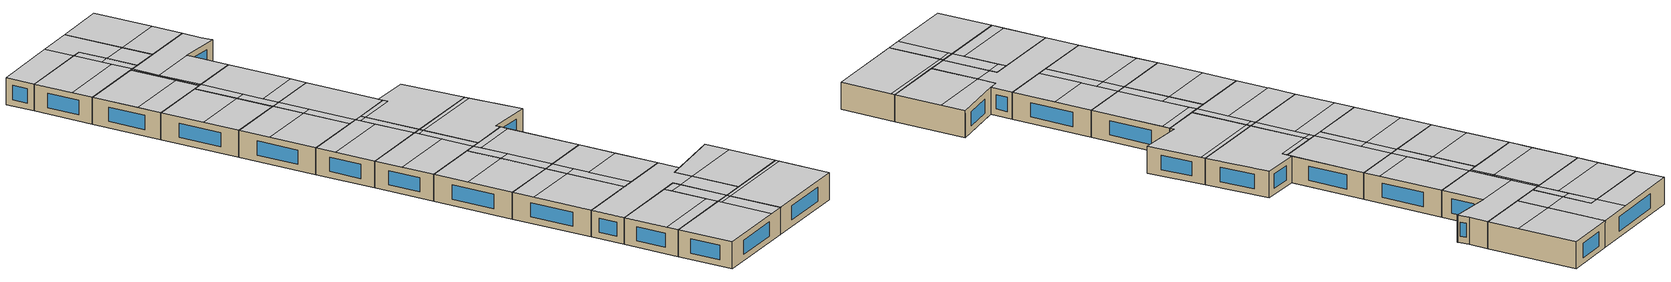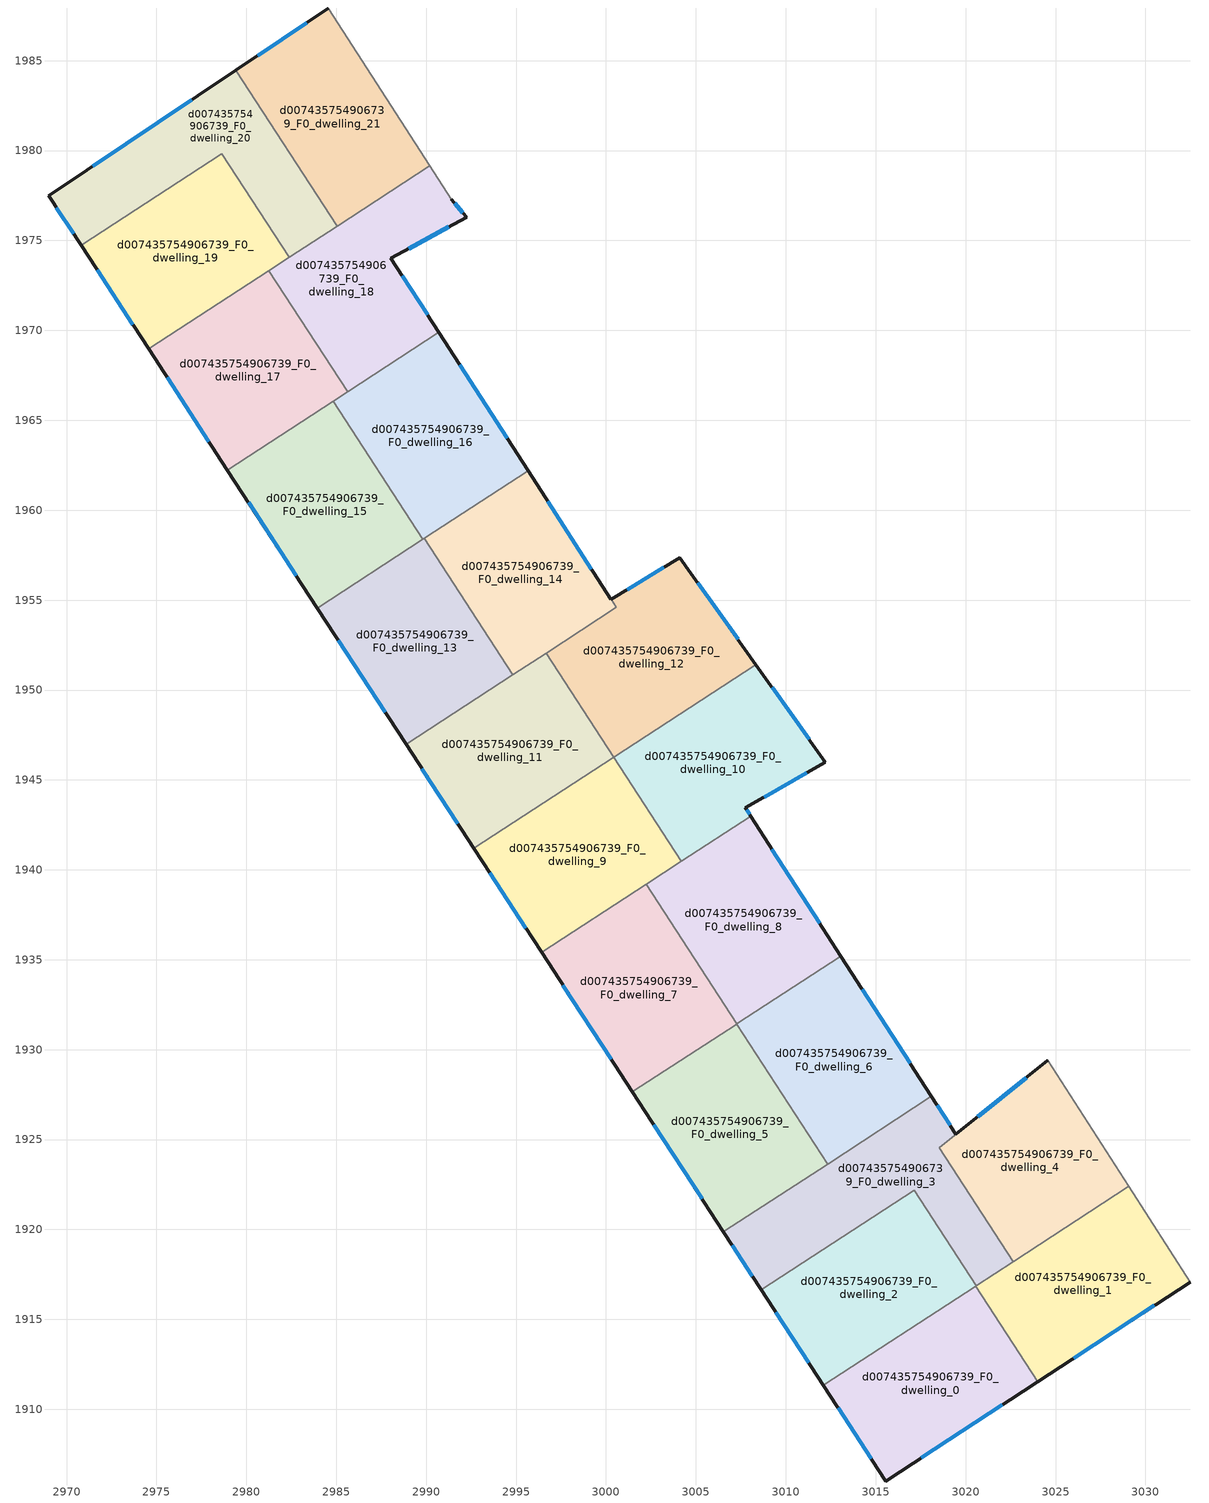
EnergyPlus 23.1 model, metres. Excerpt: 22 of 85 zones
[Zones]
d007435754906739_F0_dwelling_0
 floor ground (EU_floor_Construction): 3020.56,1916.85 3024.02,1911.54 3015.56,1906.01 3012.09,1911.34 z0
 wall outside (EU_wall_Construction): 3012.09,1911.34 3015.56,1906.01 3024.02,1911.54 z0:3
 wall to d007435754906739_F0_dwelling_1 (EU_wall_Construction): 3024.02,1911.54 3020.56,1916.85 z0:3
 wall to d007435754906739_F0_dwelling_2 (EU_wall_Construction): 3020.56,1916.85 3012.09,1911.34 z0:3
 window (EU_Window_Construction): 3017.55,1907.31 3022.03,1910.24 / 3012.91,1910.09 3014.75,1907.26 z0.7:2.3
 ceiling to d007435754906739_F1_dwelling_10 (EU_floor_Construction): 3022.48,1910.54 3019.02,1915.85 3012.09,1911.34 3015.56,1906.01 z3
 ceiling to d007435754906739_F1_dwelling_0 (EU_floor_Construction): 3024.02,1911.54 3020.8,1916.49 3019.26,1915.49 3022.48,1910.54 z3
 ceiling to d007435754906739_F1_dwelling_1 (EU_floor_Construction): 3020.8,1916.49 3020.56,1916.85 3019.02,1915.85 3019.26,1915.49 z3
d007435754906739_F0_dwelling_1
 floor ground (EU_floor_Construction): 3029.07,1922.4 3032.48,1917.07 3024.02,1911.54 3020.56,1916.85 z0
 wall outside (EU_wall_Construction): 3024.02,1911.54 3032.48,1917.07 z0:3
 wall adiabatic (EU_wall_Construction): 3032.48,1917.07 3029.07,1922.4 z0:3
 wall to d007435754906739_F0_dwelling_4 (EU_wall_Construction): 3029.07,1922.4 3022.65,1918.22 z0:3
 wall to d007435754906739_F0_dwelling_3 (EU_wall_Construction): 3022.65,1918.22 3020.59,1916.87 z0:3
 wall to d007435754906739_F0_dwelling_2 (EU_wall_Construction): 3020.59,1916.87 3020.56,1916.85 z0:3
 window (EU_Window_Construction): 3026.01,1912.84 3030.5,1915.77 z0.7:2.3
 ceiling to d007435754906739_F1_dwelling_0 (EU_floor_Construction): 3032.48,1917.07 3029.31,1922.03 3020.8,1916.49 3024.02,1911.54 z3
 ceiling to d007435754906739_F1_dwelling_1 (EU_floor_Construction): 3029.31,1922.03 3029.07,1922.4 3020.56,1916.85 3020.8,1916.49 z3
d007435754906739_F0_dwelling_10
 floor ground (EU_floor_Construction): 3008.34,1951.41 3012.2,1945.99 3007.76,1943.45 3008.05,1942.98 3004.2,1940.47 3000.43,1946.26 z0
 wall outside (EU_wall_Construction): 3008.05,1942.98 3007.76,1943.45 3012.2,1945.99 3008.34,1951.41 z0:3
 wall to d007435754906739_F0_dwelling_9 (EU_wall_Construction): 3000.43,1946.26 3004.2,1940.47 z0:3
 wall to d007435754906739_F0_dwelling_12 (EU_wall_Construction): 3008.34,1951.41 3000.43,1946.27 z0:3
 wall to d007435754906739_F0_dwelling_8 (EU_wall_Construction): 3004.2,1940.47 3008.05,1942.98 z0:3
 window (EU_Window_Construction): 3011.3,1947.27 3009.25,1950.14 / 3008.8,1944.04 3011.16,1945.4 / 3007.98,1943.09 3007.83,1943.34 z0.7:2.3
 ceiling to d007435754906739_F1_dwelling_4 (EU_floor_Construction): 3008.05,1942.98 3007.76,1943.45 3012.2,1945.99 3008.66,1950.97 3000.73,1945.8 3004.2,1940.47 z3
 ceiling to d007435754906739_F1_dwelling_5 (EU_floor_Construction): 3008.66,1950.97 3008.34,1951.41 3000.43,1946.26 3000.73,1945.8 z3
d007435754906739_F0_dwelling_11
 floor ground (EU_floor_Construction): 2996.67,1952.05 3000.43,1946.26 2992.65,1941.2 2988.88,1946.98 z0
 wall outside (EU_wall_Construction): 2988.88,1946.98 2992.65,1941.2 z0:3
 wall to d007435754906739_F0_dwelling_12 (EU_wall_Construction): 3000.43,1946.26 2996.67,1952.05 z0:3
 wall to d007435754906739_F0_dwelling_13 (EU_wall_Construction): 2994.83,1950.86 2988.88,1946.98 z0:3
 wall to d007435754906739_F0_dwelling_9 (EU_wall_Construction): 2992.65,1941.2 3000.43,1946.26 z0:3
 wall to d007435754906739_F0_dwelling_14 (EU_wall_Construction): 2996.67,1952.05 2994.83,1950.86 z0:3
 window (EU_Window_Construction): 2989.77,1945.62 2991.76,1942.55 z0.7:2.3
 ceiling to d007435754906739_F1_dwelling_15 (EU_floor_Construction): 2999.58,1945.71 2997.09,1949.54 2990.16,1945.03 2992.65,1941.2 z3
 ceiling to d007435754906739_F1_dwelling_16 (EU_floor_Construction): 2997.09,1949.54 2995.81,1951.5 2988.88,1946.98 2990.16,1945.03 z3
 ceiling to d007435754906739_F1_dwelling_5 (EU_floor_Construction): 3000.43,1946.27 2997.01,1951.53 2996.15,1950.97 2999.58,1945.71 z3
 ceiling to d007435754906739_F1_dwelling_6 (EU_floor_Construction): 2997.01,1951.53 2996.67,1952.05 2995.81,1951.5 2996.15,1950.97 z3
d007435754906739_F0_dwelling_12
 floor ground (EU_floor_Construction): 3004.1,1957.37 3008.34,1951.41 3000.43,1946.26 2996.67,1952.05 3000.57,1954.59 3000.28,1955.04 z0
 wall outside (EU_wall_Construction): 3008.34,1951.41 3004.1,1957.37 3000.28,1955.04 z0:3
 wall to d007435754906739_F0_dwelling_14 (EU_wall_Construction): 3000.28,1955.04 3000.57,1954.59 / 3000.56,1954.59 2996.67,1952.05 z0:3
 window (EU_Window_Construction): 3003.2,1956.82 3001.18,1955.59 / 3007.34,1952.81 3005.09,1955.97 z0.7:2.3
 ceiling to d007435754906739_F1_dwelling_5 (EU_floor_Construction): 3008.34,1951.41 3004.1,1957.37 3000.28,1955.04 3000.91,1954.07 2997.01,1951.53 3000.43,1946.26 z3
 ceiling to d007435754906739_F1_dwelling_6 (EU_floor_Construction): 3000.91,1954.07 3000.56,1954.59 2996.67,1952.05 2997.01,1951.53 z3
d007435754906739_F0_dwelling_13
 floor ground (EU_floor_Construction): 2989.9,1958.43 2994.83,1950.86 2988.88,1946.98 2983.95,1954.56 z0
 wall outside (EU_wall_Construction): 2983.95,1954.56 2988.88,1946.98 z0:3
 wall to d007435754906739_F0_dwelling_14 (EU_wall_Construction): 2994.83,1950.86 2989.9,1958.43 z0:3
 wall to d007435754906739_F0_dwelling_15 (EU_wall_Construction): 2989.82,1958.38 2983.95,1954.56 z0:3
 wall to d007435754906739_F0_dwelling_16 (EU_wall_Construction): 2989.9,1958.43 2989.82,1958.38 z0:3
 window (EU_Window_Construction): 2985.11,1952.78 2987.72,1948.76 z0.7:2.3
 ceiling to d007435754906739_F1_dwelling_16 (EU_floor_Construction): 2994.83,1950.86 2991.87,1955.4 2985.92,1951.53 2988.88,1946.98 z3
 ceiling to d007435754906739_F1_dwelling_17 (EU_floor_Construction): 2991.87,1955.4 2989.9,1958.43 2983.95,1954.56 2985.92,1951.53 z3
d007435754906739_F0_dwelling_14
 floor ground (EU_floor_Construction): 2995.67,1962.19 3000.57,1954.59 2994.83,1950.86 2989.9,1958.43 z0
 wall outside (EU_wall_Construction): 3000.28,1955.04 2995.67,1962.19 z0:3
 wall to d007435754906739_F0_dwelling_16 (EU_wall_Construction): 2995.67,1962.19 2989.9,1958.43 z0:3
 window (EU_Window_Construction): 2999.2,1956.72 2996.75,1960.51 z0.7:2.3
 ceiling to d007435754906739_F1_dwelling_6 (EU_floor_Construction): 3000.56,1954.59 2995.67,1962.19 2990.88,1959.07 2995.81,1951.5 z3
 ceiling to d007435754906739_F1_dwelling_16 (EU_floor_Construction): 2995.81,1951.5 2992.85,1956.04 2991.87,1955.4 2994.83,1950.86 z3
 ceiling to d007435754906739_F1_dwelling_17 (EU_floor_Construction): 2992.85,1956.04 2990.88,1959.07 2989.9,1958.43 2991.87,1955.4 z3
d007435754906739_F0_dwelling_15
 floor ground (EU_floor_Construction): 2984.82,1966.05 2989.82,1958.38 2983.95,1954.56 2978.95,1962.23 z0
 wall outside (EU_wall_Construction): 2978.95,1962.23 2983.95,1954.56 z0:3
 wall to d007435754906739_F0_dwelling_16 (EU_wall_Construction): 2989.82,1958.38 2984.82,1966.05 z0:3
 wall to d007435754906739_F0_dwelling_17 (EU_wall_Construction): 2984.82,1966.05 2978.95,1962.23 z0:3
 window (EU_Window_Construction): 2980.12,1960.43 2982.78,1956.36 z0.7:2.3
 ceiling to d007435754906739_F1_dwelling_17 (EU_floor_Construction): 2989.82,1958.38 2987.56,1961.85 2981.69,1958.03 2983.95,1954.56 z3
 ceiling adiabatic (EU_roof_Construction): 2987.56,1961.85 2984.82,1966.05 2978.95,1962.23 2981.69,1958.03 z3
d007435754906739_F0_dwelling_16
 floor ground (EU_floor_Construction): 2990.71,1969.89 2995.67,1962.19 2989.82,1958.38 2984.82,1966.05 z0
 wall outside (EU_wall_Construction): 2995.67,1962.19 2990.71,1969.89 z0:3
 wall to d007435754906739_F0_dwelling_18 (EU_wall_Construction): 2990.71,1969.89 2985.64,1966.59 z0:3
 wall to d007435754906739_F0_dwelling_17 (EU_wall_Construction): 2985.64,1966.59 2984.82,1966.05 z0:3
 window (EU_Window_Construction): 2994.5,1964 2991.87,1968.08 z0.7:2.3
 ceiling to d007435754906739_F1_dwelling_7 (EU_floor_Construction): 2994.66,1963.75 2990.71,1969.89 2985.88,1966.74 2989.86,1960.63 z3
 ceiling to d007435754906739_F1_dwelling_6 (EU_floor_Construction): 2995.67,1962.19 2994.66,1963.75 2989.86,1960.63 2990.88,1959.07 z3
 ceiling to d007435754906739_F1_dwelling_17 (EU_floor_Construction): 2990.88,1959.07 2988.62,1962.54 2987.56,1961.85 2989.82,1958.38 z3
 ceiling to d007435754906739_F1_dwelling_18 (EU_floor_Construction): 2988.62,1962.54 2985.88,1966.74 2984.82,1966.05 2987.56,1961.85 z3
d007435754906739_F0_dwelling_17
 floor ground (EU_floor_Construction): 2981.25,1973.32 2985.64,1966.59 2978.95,1962.23 2974.56,1968.97 z0
 wall outside (EU_wall_Construction): 2974.56,1968.97 2978.95,1962.23 z0:3
 wall to d007435754906739_F0_dwelling_18 (EU_wall_Construction): 2985.64,1966.59 2981.25,1973.32 z0:3
 wall to d007435754906739_F0_dwelling_19 (EU_wall_Construction): 2981.25,1973.32 2974.56,1968.97 z0:3
 window (EU_Window_Construction): 2975.59,1967.39 2977.92,1963.81 z0.7:2.3
 ceiling to d007435754906739_F1_dwelling_19 (EU_floor_Construction): 2984.14,1968.88 2981.25,1973.32 2974.56,1968.97 2977.45,1964.53 z3
 ceiling to d007435754906739_F1_dwelling_18 (EU_floor_Construction): 2985.64,1966.59 2984.14,1968.88 2977.45,1964.53 2978.95,1962.23 z3
d007435754906739_F0_dwelling_18
 floor ground (EU_floor_Construction): 2991.4,1977.3 2992.22,1976.33 2992.26,1976.29 2988.04,1974.02 2990.71,1969.89 2985.64,1966.59 2981.25,1973.32 2990.21,1979.16 z0
 wall outside (EU_wall_Construction): 2990.71,1969.89 2988.04,1974.02 2992.26,1976.29 2992.22,1976.33 2991.4,1977.3 z0:3
 wall adiabatic (EU_wall_Construction): 2991.4,1977.3 2990.21,1979.16 z0:3
 wall to d007435754906739_F0_dwelling_21 (EU_wall_Construction): 2990.21,1979.16 2985.05,1975.8 z0:3
 wall to d007435754906739_F0_dwelling_20 (EU_wall_Construction): 2985.05,1975.8 2982.39,1974.07 z0:3
 wall to d007435754906739_F0_dwelling_19 (EU_wall_Construction): 2982.39,1974.07 2981.25,1973.32 z0:3
 window (EU_Window_Construction): 2992.03,1976.55 2991.6,1977.07 / 2989.03,1974.55 2991.27,1975.75 / 2990.08,1970.86 2988.67,1973.05 z0.7:2.3
 ceiling to d007435754906739_F1_dwelling_8 (EU_floor_Construction): 2988.04,1974.02 2992.26,1976.29 2992.22,1976.33 2991.4,1977.3 2990.21,1979.16 2981.49,1973.48 2983.2,1970.87 z3
 ceiling to d007435754906739_F1_dwelling_7 (EU_floor_Construction): 2990.71,1969.89 2988.04,1974.02 2983.2,1970.87 2985.88,1966.74 z3
 ceiling to d007435754906739_F1_dwelling_19 (EU_floor_Construction): 2984.38,1969.04 2981.49,1973.48 2981.25,1973.32 2984.14,1968.88 z3
 ceiling to d007435754906739_F1_dwelling_18 (EU_floor_Construction): 2985.88,1966.74 2984.38,1969.04 2984.14,1968.88 2985.64,1966.59 z3
d007435754906739_F0_dwelling_19
 floor ground (EU_floor_Construction): 2978.65,1979.82 2982.39,1974.07 2974.56,1968.97 2970.82,1974.72 z0
 wall outside (EU_wall_Construction): 2970.82,1974.72 2974.56,1968.97 z0:3
 wall to d007435754906739_F0_dwelling_20 (EU_wall_Construction): 2982.39,1974.07 2978.65,1979.82 2970.82,1974.72 z0:3
 window (EU_Window_Construction): 2971.7,1973.37 2973.68,1970.32 z0.7:2.3
 ceiling to d007435754906739_F1_dwelling_20 (EU_floor_Construction): 2980.15,1975.54 2977.75,1979.24 2970.82,1974.72 2973.22,1971.03 z3
 ceiling to d007435754906739_F1_dwelling_19 (EU_floor_Construction): 2981.49,1973.48 2980.15,1975.54 2973.22,1971.03 2974.56,1968.97 z3
 ceiling to d007435754906739_F1_dwelling_8 (EU_floor_Construction): 2982.39,1974.07 2980.43,1977.08 2979.53,1976.49 2981.49,1973.48 z3
 ceiling to d007435754906739_F1_dwelling_9 (EU_floor_Construction): 2980.43,1977.08 2978.65,1979.82 2977.75,1979.24 2979.53,1976.49 z3
d007435754906739_F0_dwelling_2
 floor ground (EU_floor_Construction): 3017.14,1922.17 3020.59,1916.87 3012.09,1911.34 3008.64,1916.64 z0
 wall outside (EU_wall_Construction): 3008.64,1916.64 3012.09,1911.34 z0:3
 wall to d007435754906739_F0_dwelling_3 (EU_wall_Construction): 3020.59,1916.87 3017.14,1922.17 3008.64,1916.64 z0:3
 window (EU_Window_Construction): 3009.45,1915.39 3011.28,1912.58 z0.7:2.3
 ceiling to d007435754906739_F1_dwelling_11 (EU_floor_Construction): 3018.25,1917.03 3015.57,1921.15 3008.64,1916.64 3011.32,1912.52 z3
 ceiling to d007435754906739_F1_dwelling_10 (EU_floor_Construction): 3019.02,1915.85 3018.25,1917.03 3011.32,1912.52 3012.09,1911.34 z3
 ceiling adiabatic (EU_roof_Construction): 3017.63,1921.43 3017.14,1922.17 3015.57,1921.15 3016.06,1920.41 z3
 ceiling to d007435754906739_F1_dwelling_1 (EU_floor_Construction): 3020.59,1916.87 3017.63,1921.43 3016.06,1920.41 3019.02,1915.85 z3
d007435754906739_F0_dwelling_20
 floor ground (EU_floor_Construction): 2979.41,1984.47 2985.05,1975.8 2982.39,1974.07 2978.65,1979.82 2970.82,1974.72 2969.02,1977.48 z0
 wall outside (EU_wall_Construction): 2979.41,1984.47 2969.02,1977.48 2970.82,1974.72 z0:3
 wall to d007435754906739_F0_dwelling_21 (EU_wall_Construction): 2985.05,1975.8 2979.41,1984.47 z0:3
 window (EU_Window_Construction): 2969.44,1976.83 2970.39,1975.37 / 2976.97,1982.83 2971.46,1979.12 z0.7:2.3
 ceiling to d007435754906739_F1_dwelling_9 (EU_floor_Construction): 2983.09,1978.81 2979.41,1984.47 2975.89,1982.09 2977.75,1979.24 2978.65,1979.82 2980.43,1977.08 z3
 ceiling to d007435754906739_F1_dwelling_8 (EU_floor_Construction): 2985.05,1975.8 2983.09,1978.81 2980.43,1977.08 2982.39,1974.07 z3
 ceiling to d007435754906739_F1_dwelling_20 (EU_floor_Construction): 2977.75,1979.24 2975.89,1982.09 2969.02,1977.48 2970.82,1974.72 z3
d007435754906739_F0_dwelling_21
 floor ground (EU_floor_Construction): 2984.57,1987.93 2990.21,1979.16 2985.05,1975.8 2979.41,1984.47 z0
 wall outside (EU_wall_Construction): 2984.57,1987.93 2979.41,1984.47 z0:3
 wall adiabatic (EU_wall_Construction): 2990.21,1979.16 2984.57,1987.93 z0:3
 window (EU_Window_Construction): 2983.36,1987.12 2980.62,1985.28 z0.7:2.3
 ceiling to d007435754906739_F1_dwelling_9 (EU_floor_Construction): 2988.26,1982.18 2984.57,1987.93 2979.41,1984.47 2983.09,1978.81 z3
 ceiling to d007435754906739_F1_dwelling_8 (EU_floor_Construction): 2990.21,1979.16 2988.26,1982.18 2983.09,1978.81 2985.05,1975.8 z3
d007435754906739_F0_dwelling_3
 floor ground (EU_floor_Construction): 3024.58,1929.42 3018.54,1924.53 3022.65,1918.22 3020.59,1916.87 3017.14,1922.17 3008.64,1916.64 3006.54,1919.87 3018.1,1927.4 3019.46,1925.29 z0
 wall outside (EU_wall_Construction): 3024.58,1929.42 3019.46,1925.29 3018.1,1927.4 / 3006.54,1919.87 3008.64,1916.64 z0:3
 wall to d007435754906739_F0_dwelling_4 (EU_wall_Construction): 3022.65,1918.22 3018.54,1924.53 3024.58,1929.42 z0:3
 wall to d007435754906739_F0_dwelling_5 (EU_wall_Construction): 3012.33,1923.64 3006.54,1919.87 z0:3
 wall to d007435754906739_F0_dwelling_6 (EU_wall_Construction): 3018.1,1927.4 3012.33,1923.64 z0:3
 window (EU_Window_Construction): 3019.14,1925.78 3018.42,1926.9 / 3023.38,1928.45 3020.66,1926.26 / 3007.03,1919.11 3008.15,1917.4 z0.7:2.3
 ceiling to d007435754906739_F1_dwelling_1 (EU_floor_Construction): 3022.65,1918.22 3019.69,1922.77 3017.63,1921.43 3020.59,1916.87 z3
 ceiling adiabatic (EU_roof_Construction): 3019.69,1922.77 3018.54,1924.53 3024.58,1929.42 3019.46,1925.29 3018.1,1927.4 3006.54,1919.87 3008.64,1916.64 3017.14,1922.17 3017.63,1921.43 z3
d007435754906739_F0_dwelling_4
 floor ground (EU_floor_Construction): 3024.58,1929.42 3029.07,1922.4 3022.65,1918.22 3018.54,1924.53 z0
 wall adiabatic (EU_wall_Construction): 3029.07,1922.4 3024.58,1929.42 z0:3
 ceiling to d007435754906739_F1_dwelling_1 (EU_floor_Construction): 3029.07,1922.4 3026.14,1926.98 3019.69,1922.77 3022.65,1918.22 z3
 ceiling adiabatic (EU_roof_Construction): 3026.14,1926.98 3024.58,1929.42 3018.54,1924.53 3019.69,1922.77 z3
d007435754906739_F0_dwelling_5
 floor ground (EU_floor_Construction): 3007.26,1931.42 3012.33,1923.64 3006.54,1919.87 3001.47,1927.65 z0
 wall outside (EU_wall_Construction): 3001.47,1927.65 3006.54,1919.87 z0:3
 wall to d007435754906739_F0_dwelling_7 (EU_wall_Construction): 3007.26,1931.42 3001.47,1927.65 z0:3
 wall to d007435754906739_F0_dwelling_6 (EU_wall_Construction): 3012.33,1923.64 3007.26,1931.42 z0:3
 window (EU_Window_Construction): 3002.66,1925.82 3005.35,1921.7 z0.7:2.3
 ceiling to d007435754906739_F1_dwelling_12 (EU_floor_Construction): 3012.33,1923.64 3008.65,1929.29 3002.86,1925.52 3006.54,1919.87 z3
 ceiling to d007435754906739_F1_dwelling_13 (EU_floor_Construction): 3008.65,1929.29 3007.26,1931.42 3001.47,1927.65 3002.86,1925.52 z3
d007435754906739_F0_dwelling_6
 floor ground (EU_floor_Construction): 3013.07,1935.2 3018.1,1927.4 3012.33,1923.64 3007.26,1931.42 z0
 wall outside (EU_wall_Construction): 3018.1,1927.4 3013.07,1935.2 z0:3
 wall to d007435754906739_F0_dwelling_8 (EU_wall_Construction): 3013.07,1935.2 3007.28,1931.43 z0:3
 wall to d007435754906739_F0_dwelling_7 (EU_wall_Construction): 3007.28,1931.43 3007.26,1931.42 z0:3
 window (EU_Window_Construction): 3016.92,1929.23 3014.25,1933.37 z0.7:2.3
 ceiling to d007435754906739_F1_dwelling_2 (EU_floor_Construction): 3018.1,1927.4 3015.4,1931.59 3010.75,1928.56 3013.47,1924.38 z3
 ceiling to d007435754906739_F1_dwelling_12 (EU_floor_Construction): 3013.47,1924.38 3009.79,1930.04 3008.65,1929.29 3012.33,1923.64 z3
 ceiling to d007435754906739_F1_dwelling_3 (EU_floor_Construction): 3015.4,1931.59 3013.07,1935.2 3008.4,1932.16 3010.75,1928.56 z3
 ceiling to d007435754906739_F1_dwelling_13 (EU_floor_Construction): 3009.79,1930.03 3008.4,1932.16 3007.26,1931.42 3008.65,1929.29 z3
d007435754906739_F0_dwelling_7
 floor ground (EU_floor_Construction): 3002.23,1939.19 3007.28,1931.43 3007.26,1931.42 3001.47,1927.65 2996.42,1935.41 z0
 wall outside (EU_wall_Construction): 2996.42,1935.41 3001.47,1927.65 z0:3
 wall to d007435754906739_F0_dwelling_8 (EU_wall_Construction): 3007.28,1931.43 3002.23,1939.19 z0:3
 wall to d007435754906739_F0_dwelling_9 (EU_wall_Construction): 3002.23,1939.19 2996.42,1935.41 z0:3
 window (EU_Window_Construction): 2997.61,1933.58 3000.28,1929.47 z0.7:2.3
 ceiling to d007435754906739_F1_dwelling_13 (EU_floor_Construction): 3007.26,1931.42 3007.28,1931.43 3004.43,1935.81 2998.62,1932.02 3001.47,1927.65 z3
 ceiling adiabatic (EU_roof_Construction): 3004.43,1935.81 3002.23,1939.19 2996.42,1935.41 2998.62,1932.02 z3
d007435754906739_F0_dwelling_8
 floor ground (EU_floor_Construction): 3008.05,1942.98 3013.07,1935.2 3007.28,1931.43 3002.23,1939.19 z0
 wall outside (EU_wall_Construction): 3013.07,1935.2 3008.05,1942.98 z0:3
 wall to d007435754906739_F0_dwelling_9 (EU_wall_Construction): 3004.2,1940.47 3002.23,1939.19 z0:3
 window (EU_Window_Construction): 3011.89,1937.03 3009.23,1941.16 z0.7:2.3
 ceiling to d007435754906739_F1_dwelling_3 (EU_floor_Construction): 3013.07,1935.2 3008.55,1942.22 3003.85,1939.15 3008.4,1932.16 z3
 ceiling to d007435754906739_F1_dwelling_13 (EU_floor_Construction): 3008.4,1932.16 3005.55,1936.54 3004.43,1935.81 3007.28,1931.43 z3
 ceiling to d007435754906739_F1_dwelling_4 (EU_floor_Construction): 3008.55,1942.22 3008.05,1942.98 3003.35,1939.92 3003.85,1939.15 z3
 ceiling adiabatic (EU_roof_Construction): 3005.55,1936.54 3003.35,1939.92 3002.23,1939.19 3004.43,1935.81 z3
d007435754906739_F0_dwelling_9
 floor ground (EU_floor_Construction): 3000.43,1946.26 3004.2,1940.47 2996.42,1935.41 2992.65,1941.2 z0
 wall outside (EU_wall_Construction): 2992.65,1941.2 2996.42,1935.41 z0:3
 window (EU_Window_Construction): 2993.53,1939.84 2995.53,1936.76 z0.7:2.3
 ceiling to d007435754906739_F1_dwelling_4 (EU_floor_Construction): 3004.2,1940.47 3000.73,1945.8 2999.88,1945.25 3003.35,1939.92 z3
 ceiling to d007435754906739_F1_dwelling_15 (EU_floor_Construction): 3001.32,1943.04 2999.58,1945.71 2992.65,1941.2 2994.39,1938.52 z3
 ceiling to d007435754906739_F1_dwelling_5 (EU_floor_Construction): 3000.73,1945.8 3000.43,1946.26 2999.58,1945.71 2999.88,1945.25 z3
 ceiling adiabatic (EU_roof_Construction): 3003.35,1939.92 3001.32,1943.04 2994.39,1938.52 2992.65,1941.2 2996.42,1935.41 z3
[Building]
EU S2 Campaign: North Axis=0; Terrain=City; Solar Distribution=FullExterior
[Site:Location]
Budapest.Ferenc.Liszt.Intl.AP: Latitude=47.437; Longitude=19.256; Time Zone=1; Elevation=185
[SizingPeriod:WeatherFileDays]
AnnualSizingPeriod: Begin Month=1; Begin Day of Month=1; End Month=12; End Day of Month=31; Day of Week for Start Day=Monday; Use Weather File Daylight Saving Period=No; Use Weather File Rain and Snow Indicators=No
[MATERIAL]
EU_InternalMass_Material: Roughness=MediumRough; Thickness=0.1; Conductivity=1; Density=1800; Specific Heat=900; Thermal Absorptance=0.9; Solar Absorptance=0.7; Visible Absorptance=0.7
[MATERIAL:NOMASS] Roughness=MediumRough; Thermal Absorptance=0.9; Solar Absorptance=0.7; Visible Absorptance=0.7
Name | Thermal Resistance
EU_wall_NoMass | 0.832559
EU_roof_NoMass | 1.39638
EU_floor_NoMass | 0.872794
[WINDOWMATERIAL:SIMPLEGLAZINGSYSTEM]
EU_Window_SimpleGlazing: UFactor=2.79869; Solar Heat Gain Coefficient=0.75; Visible Transmittance=0.75
[CONSTRUCTION]
EU_wall_Construction: EU_wall_NoMass
EU_roof_Construction: EU_roof_NoMass
EU_floor_Construction: EU_floor_NoMass
EU_Window_Construction: EU_Window_SimpleGlazing
EU_InternalMass_Construction: EU_InternalMass_Material
[ZONE] Type=1; Multiplier=1; Ceiling Height=autocalculate; Floor Area=autocalculate; Part of Total Floor Area=Yes
Name | Volume
d007435754906739_F0_dwelling_0; d007435754906739_F0_dwelling_10 | 192.469
d007435754906739_F0_dwelling_1 | 192.468
d007435754906739_F0_dwelling_11 | 192.483
d007435754906739_F0_dwelling_12 | 198.731
d007435754906739_F0_dwelling_13; d007435754906739_F0_dwelling_21 | 192.47
d007435754906739_F0_dwelling_14 | 186.241
d007435754906739_F0_dwelling_15 | 192.474
d007435754906739_F0_dwelling_16 | 192.467
d007435754906739_F0_dwelling_17 | 192.487
d007435754906739_F0_dwelling_18 | 192.457
d007435754906739_F0_dwelling_19 | 192.462
d007435754906739_F0_dwelling_2 | 192.48
d007435754906739_F0_dwelling_20 | 192.495
d007435754906739_F0_dwelling_3 | 201.797
d007435754906739_F0_dwelling_4 | 183.141
d007435754906739_F0_dwelling_5; d007435754906739_F0_dwelling_9 | 192.463
d007435754906739_F0_dwelling_6 | 192.454
d007435754906739_F0_dwelling_7 | 192.478
d007435754906739_F0_dwelling_8 | 192.459
[INTERNALMASS] Construction=EU_InternalMass_Construction
Name | Zone or ZoneList | Surface Area
d007435754906739_F0_dwelling_0_EU_InternalMass | d007435754906739_F0_dwelling_0 | 64.1548
d007435754906739_F0_dwelling_1_EU_InternalMass | d007435754906739_F0_dwelling_1 | 64.1559
d007435754906739_F0_dwelling_2_EU_InternalMass | d007435754906739_F0_dwelling_2 | 64.1579
d007435754906739_F0_dwelling_3_EU_InternalMass | d007435754906739_F0_dwelling_3 | 67.2793
d007435754906739_F0_dwelling_4_EU_InternalMass | d007435754906739_F0_dwelling_4 | 61.0466
d007435754906739_F0_dwelling_5_EU_InternalMass | d007435754906739_F0_dwelling_5 | 64.1536
d007435754906739_F0_dwelling_6_EU_InternalMass | d007435754906739_F0_dwelling_6 | 64.153
d007435754906739_F0_dwelling_7_EU_InternalMass | d007435754906739_F0_dwelling_7 | 64.1643
d007435754906739_F0_dwelling_8_EU_InternalMass | d007435754906739_F0_dwelling_8 | 64.1534
d007435754906739_F0_dwelling_9_EU_InternalMass | d007435754906739_F0_dwelling_9 | 64.1534
d007435754906739_F0_dwelling_10_EU_InternalMass | d007435754906739_F0_dwelling_10 | 64.1567
d007435754906739_F0_dwelling_11_EU_InternalMass | d007435754906739_F0_dwelling_11 | 64.1605
d007435754906739_F0_dwelling_12_EU_InternalMass | d007435754906739_F0_dwelling_12 | 66.2457
d007435754906739_F0_dwelling_13_EU_InternalMass | d007435754906739_F0_dwelling_13 | 64.1583
d007435754906739_F0_dwelling_14_EU_InternalMass | d007435754906739_F0_dwelling_14 | 62.0787
d007435754906739_F0_dwelling_15_EU_InternalMass | d007435754906739_F0_dwelling_15 | 64.1564
d007435754906739_F0_dwelling_16_EU_InternalMass | d007435754906739_F0_dwelling_16 | 64.1555
d007435754906739_F0_dwelling_17_EU_InternalMass | d007435754906739_F0_dwelling_17 | 64.16
d007435754906739_F0_dwelling_18_EU_InternalMass | d007435754906739_F0_dwelling_18 | 64.1517
d007435754906739_F0_dwelling_19_EU_InternalMass | d007435754906739_F0_dwelling_19 | 64.1535
d007435754906739_F0_dwelling_20_EU_InternalMass | d007435754906739_F0_dwelling_20 | 64.1652
d007435754906739_F0_dwelling_21_EU_InternalMass | d007435754906739_F0_dwelling_21 | 64.1552
[OTHEREQUIPMENT] Fuel Type=Electricity; Design Level Calculation Method=Watts/Area; Power per Zone Floor Area=1; Fraction Latent=0; Fraction Radiant=0; Fraction Lost=0; Carbon Dioxide Generation Rate=0; EndUse Subcategory=EU_Step8_InternalGains
Name | Zone or ZoneList or Space or SpaceList | Schedule
EU_Step8_InternalGain_d007435754906739_F0_dwelling_0_f000 | d007435754906739_F0_dwelling_0 | EU_Step8_GainSchedule_d007435754906739_F0_dwelling_0_f000
EU_Step8_InternalGain_d007435754906739_F0_dwelling_1_f000 | d007435754906739_F0_dwelling_1 | EU_Step8_GainSchedule_d007435754906739_F0_dwelling_1_f000
EU_Step8_InternalGain_d007435754906739_F0_dwelling_2_f000 | d007435754906739_F0_dwelling_2 | EU_Step8_GainSchedule_d007435754906739_F0_dwelling_2_f000
EU_Step8_InternalGain_d007435754906739_F0_dwelling_3_f000 | d007435754906739_F0_dwelling_3 | EU_Step8_GainSchedule_d007435754906739_F0_dwelling_3_f000
EU_Step8_InternalGain_d007435754906739_F0_dwelling_4_f000 | d007435754906739_F0_dwelling_4 | EU_Step8_GainSchedule_d007435754906739_F0_dwelling_4_f000
EU_Step8_InternalGain_d007435754906739_F0_dwelling_5_f000 | d007435754906739_F0_dwelling_5 | EU_Step8_GainSchedule_d007435754906739_F0_dwelling_5_f000
EU_Step8_InternalGain_d007435754906739_F0_dwelling_6_f000 | d007435754906739_F0_dwelling_6 | EU_Step8_GainSchedule_d007435754906739_F0_dwelling_6_f000
EU_Step8_InternalGain_d007435754906739_F0_dwelling_7_f000 | d007435754906739_F0_dwelling_7 | EU_Step8_GainSchedule_d007435754906739_F0_dwelling_7_f000
EU_Step8_InternalGain_d007435754906739_F0_dwelling_8_f000 | d007435754906739_F0_dwelling_8 | EU_Step8_GainSchedule_d007435754906739_F0_dwelling_8_f000
EU_Step8_InternalGain_d007435754906739_F0_dwelling_9_f000 | d007435754906739_F0_dwelling_9 | EU_Step8_GainSchedule_d007435754906739_F0_dwelling_9_f000
EU_Step8_InternalGain_d007435754906739_F0_dwelling_10_f000 | d007435754906739_F0_dwelling_10 | EU_Step8_GainSchedule_d007435754906739_F0_dwelling_10_f000
EU_Step8_InternalGain_d007435754906739_F0_dwelling_11_f000 | d007435754906739_F0_dwelling_11 | EU_Step8_GainSchedule_d007435754906739_F0_dwelling_11_f000
EU_Step8_InternalGain_d007435754906739_F0_dwelling_12_f000 | d007435754906739_F0_dwelling_12 | EU_Step8_GainSchedule_d007435754906739_F0_dwelling_12_f000
EU_Step8_InternalGain_d007435754906739_F0_dwelling_13_f000 | d007435754906739_F0_dwelling_13 | EU_Step8_GainSchedule_d007435754906739_F0_dwelling_13_f000
EU_Step8_InternalGain_d007435754906739_F0_dwelling_14_f000 | d007435754906739_F0_dwelling_14 | EU_Step8_GainSchedule_d007435754906739_F0_dwelling_14_f000
EU_Step8_InternalGain_d007435754906739_F0_dwelling_15_f000 | d007435754906739_F0_dwelling_15 | EU_Step8_GainSchedule_d007435754906739_F0_dwelling_15_f000
EU_Step8_InternalGain_d007435754906739_F0_dwelling_16_f000 | d007435754906739_F0_dwelling_16 | EU_Step8_GainSchedule_d007435754906739_F0_dwelling_16_f000
EU_Step8_InternalGain_d007435754906739_F0_dwelling_17_f000 | d007435754906739_F0_dwelling_17 | EU_Step8_GainSchedule_d007435754906739_F0_dwelling_17_f000
EU_Step8_InternalGain_d007435754906739_F0_dwelling_18_f000 | d007435754906739_F0_dwelling_18 | EU_Step8_GainSchedule_d007435754906739_F0_dwelling_18_f000
EU_Step8_InternalGain_d007435754906739_F0_dwelling_19_f000 | d007435754906739_F0_dwelling_19 | EU_Step8_GainSchedule_d007435754906739_F0_dwelling_19_f000
EU_Step8_InternalGain_d007435754906739_F0_dwelling_20_f000 | d007435754906739_F0_dwelling_20 | EU_Step8_GainSchedule_d007435754906739_F0_dwelling_20_f000
EU_Step8_InternalGain_d007435754906739_F0_dwelling_21_f000 | d007435754906739_F0_dwelling_21 | EU_Step8_GainSchedule_d007435754906739_F0_dwelling_21_f000
[ZONEVENTILATION:DESIGNFLOWRATE] Schedule=EU_AlwaysOn; Design Flow Rate Calculation Method=AirChanges/Hour; Air Changes per Hour=0.475469; Ventilation Type=Natural; Fan Pressure Rise=0; Fan Total Efficiency=1; Constant Term Coefficient=1; Temperature Term Coefficient=0; Velocity Term Coefficient=0; Velocity Squared Term Coefficient=0; Minimum Indoor Temperature=-100; Maximum Indoor Temperature=100; Delta Temperature=-100; Minimum Outdoor Temperature=-100; Maximum Outdoor Temperature=100; Maximum Wind Speed=40
Name | Zone or ZoneList or Space or SpaceList
EU_ConstantAir_d007435754906739_F0_dwelling_0 | d007435754906739_F0_dwelling_0
EU_ConstantAir_d007435754906739_F0_dwelling_1 | d007435754906739_F0_dwelling_1
EU_ConstantAir_d007435754906739_F0_dwelling_2 | d007435754906739_F0_dwelling_2
EU_ConstantAir_d007435754906739_F0_dwelling_3 | d007435754906739_F0_dwelling_3
EU_ConstantAir_d007435754906739_F0_dwelling_4 | d007435754906739_F0_dwelling_4
EU_ConstantAir_d007435754906739_F0_dwelling_5 | d007435754906739_F0_dwelling_5
EU_ConstantAir_d007435754906739_F0_dwelling_6 | d007435754906739_F0_dwelling_6
EU_ConstantAir_d007435754906739_F0_dwelling_7 | d007435754906739_F0_dwelling_7
EU_ConstantAir_d007435754906739_F0_dwelling_8 | d007435754906739_F0_dwelling_8
EU_ConstantAir_d007435754906739_F0_dwelling_9 | d007435754906739_F0_dwelling_9
EU_ConstantAir_d007435754906739_F0_dwelling_10 | d007435754906739_F0_dwelling_10
EU_ConstantAir_d007435754906739_F0_dwelling_11 | d007435754906739_F0_dwelling_11
EU_ConstantAir_d007435754906739_F0_dwelling_12 | d007435754906739_F0_dwelling_12
EU_ConstantAir_d007435754906739_F0_dwelling_13 | d007435754906739_F0_dwelling_13
EU_ConstantAir_d007435754906739_F0_dwelling_14 | d007435754906739_F0_dwelling_14
EU_ConstantAir_d007435754906739_F0_dwelling_15 | d007435754906739_F0_dwelling_15
EU_ConstantAir_d007435754906739_F0_dwelling_16 | d007435754906739_F0_dwelling_16
EU_ConstantAir_d007435754906739_F0_dwelling_17 | d007435754906739_F0_dwelling_17
EU_ConstantAir_d007435754906739_F0_dwelling_18 | d007435754906739_F0_dwelling_18
EU_ConstantAir_d007435754906739_F0_dwelling_19 | d007435754906739_F0_dwelling_19
EU_ConstantAir_d007435754906739_F0_dwelling_20 | d007435754906739_F0_dwelling_20
EU_ConstantAir_d007435754906739_F0_dwelling_21 | d007435754906739_F0_dwelling_21
[HVACTEMPLATE:THERMOSTAT] Constant Heating Setpoint=20; Constant Cooling Setpoint=50
EU_HeatOnly_d007435754906739_F0_dwelling_0; EU_HeatOnly_d007435754906739_F0_dwelling_1; EU_HeatOnly_d007435754906739_F0_dwelling_2; EU_HeatOnly_d007435754906739_F0_dwelling_3; EU_HeatOnly_d007435754906739_F0_dwelling_4; EU_HeatOnly_d007435754906739_F0_dwelling_5; EU_HeatOnly_d007435754906739_F0_dwelling_6; EU_HeatOnly_d007435754906739_F0_dwelling_7; EU_HeatOnly_d007435754906739_F0_dwelling_8; EU_HeatOnly_d007435754906739_F0_dwelling_9; EU_HeatOnly_d007435754906739_F0_dwelling_10; EU_HeatOnly_d007435754906739_F0_dwelling_11; EU_HeatOnly_d007435754906739_F0_dwelling_12; EU_HeatOnly_d007435754906739_F0_dwelling_13; EU_HeatOnly_d007435754906739_F0_dwelling_14; EU_HeatOnly_d007435754906739_F0_dwelling_15; EU_HeatOnly_d007435754906739_F0_dwelling_16; EU_HeatOnly_d007435754906739_F0_dwelling_17; EU_HeatOnly_d007435754906739_F0_dwelling_18; EU_HeatOnly_d007435754906739_F0_dwelling_19; EU_HeatOnly_d007435754906739_F0_dwelling_20; EU_HeatOnly_d007435754906739_F0_dwelling_21; EU_HeatOnly_d007435754906739_F1_dwelling_0; EU_HeatOnly_d007435754906739_F1_dwelling_1; EU_HeatOnly_d007435754906739_F1_dwelling_2; EU_HeatOnly_d007435754906739_F1_dwelling_3; EU_HeatOnly_d007435754906739_F1_dwelling_4; EU_HeatOnly_d007435754906739_F1_dwelling_5; EU_HeatOnly_d007435754906739_F1_dwelling_6; EU_HeatOnly_d007435754906739_F1_dwelling_7; EU_HeatOnly_d007435754906739_F1_dwelling_8; EU_HeatOnly_d007435754906739_F1_dwelling_9; EU_HeatOnly_d007435754906739_F1_dwelling_10; EU_HeatOnly_d007435754906739_F1_dwelling_11; EU_HeatOnly_d007435754906739_F1_dwelling_12; EU_HeatOnly_d007435754906739_F1_dwelling_13; EU_HeatOnly_d007435754906739_F1_dwelling_14; EU_HeatOnly_d007435754906739_F1_dwelling_15; EU_HeatOnly_d007435754906739_F1_dwelling_16; EU_HeatOnly_d007435754906739_F1_dwelling_17; EU_HeatOnly_d007435754906739_F1_dwelling_18; EU_HeatOnly_d007435754906739_F1_dwelling_19; EU_HeatOnly_d007435754906739_F1_dwelling_20; EU_HeatOnly_d007435754906739_F2_dwelling_0; EU_HeatOnly_d007435754906739_F2_dwelling_1; EU_HeatOnly_d007435754906739_F2_dwelling_2; EU_HeatOnly_d007435754906739_F2_dwelling_3; EU_HeatOnly_d007435754906739_F2_dwelling_4; EU_HeatOnly_d007435754906739_F2_dwelling_5; EU_HeatOnly_d007435754906739_F2_dwelling_6; EU_HeatOnly_d007435754906739_F2_dwelling_7; EU_HeatOnly_d007435754906739_F2_dwelling_8; EU_HeatOnly_d007435754906739_F2_dwelling_9; EU_HeatOnly_d007435754906739_F2_dwelling_10; EU_HeatOnly_d007435754906739_F2_dwelling_11; EU_HeatOnly_d007435754906739_F2_dwelling_12; EU_HeatOnly_d007435754906739_F2_dwelling_13; EU_HeatOnly_d007435754906739_F2_dwelling_14; EU_HeatOnly_d007435754906739_F2_dwelling_15; EU_HeatOnly_d007435754906739_F2_dwelling_16; EU_HeatOnly_d007435754906739_F2_dwelling_17; EU_HeatOnly_d007435754906739_F2_dwelling_18; EU_HeatOnly_d007435754906739_F2_dwelling_19; EU_HeatOnly_d007435754906739_F2_dwelling_20; EU_HeatOnly_d007435754906739_F3_dwelling_0; EU_HeatOnly_d007435754906739_F3_dwelling_1; EU_HeatOnly_d007435754906739_F3_dwelling_2; EU_HeatOnly_d007435754906739_F3_dwelling_3; EU_HeatOnly_d007435754906739_F3_dwelling_4; EU_HeatOnly_d007435754906739_F3_dwelling_5; EU_HeatOnly_d007435754906739_F3_dwelling_6; EU_HeatOnly_d007435754906739_F3_dwelling_7; EU_HeatOnly_d007435754906739_F3_dwelling_8; EU_HeatOnly_d007435754906739_F3_dwelling_9; EU_HeatOnly_d007435754906739_F3_dwelling_10; EU_HeatOnly_d007435754906739_F3_dwelling_11; EU_HeatOnly_d007435754906739_F3_dwelling_12; EU_HeatOnly_d007435754906739_F3_dwelling_13; EU_HeatOnly_d007435754906739_F3_dwelling_14; EU_HeatOnly_d007435754906739_F3_dwelling_15; EU_HeatOnly_d007435754906739_F3_dwelling_16; EU_HeatOnly_d007435754906739_F3_dwelling_17; EU_HeatOnly_d007435754906739_F3_dwelling_18; EU_HeatOnly_d007435754906739_F3_dwelling_19; EU_HeatOnly_d007435754906739_F3_dwelling_20
[HVACTEMPLATE:ZONE:IDEALLOADSAIRSYSTEM] System Availability Schedule=EU_AlwaysOn; Maximum Heating Supply Air Temperature=50; Minimum Cooling Supply Air Temperature=13; Maximum Heating Supply Air Humidity Ratio=0.0156; Minimum Cooling Supply Air Humidity Ratio=0.0077; Heating Limit=NoLimit; Cooling Limit=NoLimit; Heating Availability Schedule=EU_AlwaysOn; Cooling Availability Schedule=EU_CoolingOff; Dehumidification Control Type=ConstantSensibleHeatRatio; Cooling Sensible Heat Ratio=0.7; Dehumidification Setpoint=60; Humidification Control Type=None; Humidification Setpoint=30; Outdoor Air Method=None; Outdoor Air Flow Rate per Person=0.00944; Outdoor Air Flow Rate per Zone Floor Area=0; Outdoor Air Flow Rate per Zone=0; Demand Controlled Ventilation Type=None; Outdoor Air Economizer Type=NoEconomizer; Heat Recovery Type=None; Sensible Heat Recovery Effectiveness=0.7; Latent Heat Recovery Effectiveness=0.65
Name | Template Thermostat
d007435754906739_F0_dwelling_0 | EU_HeatOnly_d007435754906739_F0_dwelling_0
d007435754906739_F0_dwelling_1 | EU_HeatOnly_d007435754906739_F0_dwelling_1
d007435754906739_F0_dwelling_2 | EU_HeatOnly_d007435754906739_F0_dwelling_2
d007435754906739_F0_dwelling_3 | EU_HeatOnly_d007435754906739_F0_dwelling_3
d007435754906739_F0_dwelling_4 | EU_HeatOnly_d007435754906739_F0_dwelling_4
d007435754906739_F0_dwelling_5 | EU_HeatOnly_d007435754906739_F0_dwelling_5
d007435754906739_F0_dwelling_6 | EU_HeatOnly_d007435754906739_F0_dwelling_6
d007435754906739_F0_dwelling_7 | EU_HeatOnly_d007435754906739_F0_dwelling_7
d007435754906739_F0_dwelling_8 | EU_HeatOnly_d007435754906739_F0_dwelling_8
d007435754906739_F0_dwelling_9 | EU_HeatOnly_d007435754906739_F0_dwelling_9
d007435754906739_F0_dwelling_10 | EU_HeatOnly_d007435754906739_F0_dwelling_10
d007435754906739_F0_dwelling_11 | EU_HeatOnly_d007435754906739_F0_dwelling_11
d007435754906739_F0_dwelling_12 | EU_HeatOnly_d007435754906739_F0_dwelling_12
d007435754906739_F0_dwelling_13 | EU_HeatOnly_d007435754906739_F0_dwelling_13
d007435754906739_F0_dwelling_14 | EU_HeatOnly_d007435754906739_F0_dwelling_14
d007435754906739_F0_dwelling_15 | EU_HeatOnly_d007435754906739_F0_dwelling_15
d007435754906739_F0_dwelling_16 | EU_HeatOnly_d007435754906739_F0_dwelling_16
d007435754906739_F0_dwelling_17 | EU_HeatOnly_d007435754906739_F0_dwelling_17
d007435754906739_F0_dwelling_18 | EU_HeatOnly_d007435754906739_F0_dwelling_18
d007435754906739_F0_dwelling_19 | EU_HeatOnly_d007435754906739_F0_dwelling_19
d007435754906739_F0_dwelling_20 | EU_HeatOnly_d007435754906739_F0_dwelling_20
d007435754906739_F0_dwelling_21 | EU_HeatOnly_d007435754906739_F0_dwelling_21
[SIZING:ZONE] Zone Cooling Design Supply Air Temperature Input Method=SupplyAirTemperature; Zone Cooling Design Supply Air Temperature=13; Zone Heating Design Supply Air Temperature Input Method=SupplyAirTemperature; Zone Heating Design Supply Air Temperature=50; Zone Cooling Design Supply Air Humidity Ratio=0.008; Zone Heating Design Supply Air Humidity Ratio=0.008; Cooling Design Air Flow Method=DesignDay; Cooling Design Air Flow Rate=0; Cooling Minimum Air Flow per Zone Floor Area=0.000762; Cooling Minimum Air Flow=0; Cooling Minimum Air Flow Fraction=0.2; Heating Design Air Flow Method=DesignDay; Heating Design Air Flow Rate=0; Heating Maximum Air Flow per Zone Floor Area=0.002032; Heating Maximum Air Flow=0.141576; Heating Maximum Air Flow Fraction=0.3; Account for Dedicated Outdoor Air System=No; Dedicated Outdoor Air System Control Strategy=NeutralSupplyAir; Dedicated Outdoor Air Low Setpoint Temperature for Design=autosize; Dedicated Outdoor Air High Setpoint Temperature for Design=autosize; Zone Load Sizing Method=Sensible Load Only No Latent Load; Zone Latent Cooling Design Supply Air Humidity Ratio Input Method=HumidityRatioDifference; Zone Cooling Design Supply Air Humidity Ratio Difference=0.005; Zone Latent Heating Design Supply Air Humidity Ratio Input Method=HumidityRatioDifference; Zone Humidification Design Supply Air Humidity Ratio Difference=0.005
d007435754906739_F0_dwelling_0; d007435754906739_F0_dwelling_1; d007435754906739_F0_dwelling_2; d007435754906739_F0_dwelling_3; d007435754906739_F0_dwelling_4; d007435754906739_F0_dwelling_5; d007435754906739_F0_dwelling_6; d007435754906739_F0_dwelling_7; d007435754906739_F0_dwelling_8; d007435754906739_F0_dwelling_9; d007435754906739_F0_dwelling_10; d007435754906739_F0_dwelling_11; d007435754906739_F0_dwelling_12; d007435754906739_F0_dwelling_13; d007435754906739_F0_dwelling_14; d007435754906739_F0_dwelling_15; d007435754906739_F0_dwelling_16; d007435754906739_F0_dwelling_17; d007435754906739_F0_dwelling_18; d007435754906739_F0_dwelling_19; d007435754906739_F0_dwelling_20; d007435754906739_F0_dwelling_21
[SCHEDULE:CONSTANT]
Name | Hourly Value
EU_AlwaysOn | 1
EU_CoolingOff | 0
[SCHEDULE:FILE] Column Number=1; Rows to Skip at Top=0; Number of Hours of Data=8760; Column Separator=Comma; Interpolate to Timestep=No; Minutes per Item=60; Adjust Schedule for Daylight Savings=Yes
Name | File
EU_Step8_GainSchedule_d007435754906739_F0_dwelling_0_f000 | ../../schedules/d007435754906739/d007435754906739_F0_dwelling_0_f000_gain.csv
EU_Step8_GainSchedule_d007435754906739_F0_dwelling_1_f000 | ../../schedules/d007435754906739/d007435754906739_F0_dwelling_1_f000_gain.csv
EU_Step8_GainSchedule_d007435754906739_F0_dwelling_2_f000 | ../../schedules/d007435754906739/d007435754906739_F0_dwelling_2_f000_gain.csv
EU_Step8_GainSchedule_d007435754906739_F0_dwelling_3_f000 | ../../schedules/d007435754906739/d007435754906739_F0_dwelling_3_f000_gain.csv
EU_Step8_GainSchedule_d007435754906739_F0_dwelling_4_f000 | ../../schedules/d007435754906739/d007435754906739_F0_dwelling_4_f000_gain.csv
EU_Step8_GainSchedule_d007435754906739_F0_dwelling_5_f000 | ../../schedules/d007435754906739/d007435754906739_F0_dwelling_5_f000_gain.csv
EU_Step8_GainSchedule_d007435754906739_F0_dwelling_6_f000 | ../../schedules/d007435754906739/d007435754906739_F0_dwelling_6_f000_gain.csv
EU_Step8_GainSchedule_d007435754906739_F0_dwelling_7_f000 | ../../schedules/d007435754906739/d007435754906739_F0_dwelling_7_f000_gain.csv
EU_Step8_GainSchedule_d007435754906739_F0_dwelling_8_f000 | ../../schedules/d007435754906739/d007435754906739_F0_dwelling_8_f000_gain.csv
EU_Step8_GainSchedule_d007435754906739_F0_dwelling_9_f000 | ../../schedules/d007435754906739/d007435754906739_F0_dwelling_9_f000_gain.csv
EU_Step8_GainSchedule_d007435754906739_F0_dwelling_10_f000 | ../../schedules/d007435754906739/d007435754906739_F0_dwelling_10_f000_gain.csv
EU_Step8_GainSchedule_d007435754906739_F0_dwelling_11_f000 | ../../schedules/d007435754906739/d007435754906739_F0_dwelling_11_f000_gain.csv
EU_Step8_GainSchedule_d007435754906739_F0_dwelling_12_f000 | ../../schedules/d007435754906739/d007435754906739_F0_dwelling_12_f000_gain.csv
EU_Step8_GainSchedule_d007435754906739_F0_dwelling_13_f000 | ../../schedules/d007435754906739/d007435754906739_F0_dwelling_13_f000_gain.csv
EU_Step8_GainSchedule_d007435754906739_F0_dwelling_14_f000 | ../../schedules/d007435754906739/d007435754906739_F0_dwelling_14_f000_gain.csv
EU_Step8_GainSchedule_d007435754906739_F0_dwelling_15_f000 | ../../schedules/d007435754906739/d007435754906739_F0_dwelling_15_f000_gain.csv
EU_Step8_GainSchedule_d007435754906739_F0_dwelling_16_f000 | ../../schedules/d007435754906739/d007435754906739_F0_dwelling_16_f000_gain.csv
EU_Step8_GainSchedule_d007435754906739_F0_dwelling_17_f000 | ../../schedules/d007435754906739/d007435754906739_F0_dwelling_17_f000_gain.csv
EU_Step8_GainSchedule_d007435754906739_F0_dwelling_18_f000 | ../../schedules/d007435754906739/d007435754906739_F0_dwelling_18_f000_gain.csv
EU_Step8_GainSchedule_d007435754906739_F0_dwelling_19_f000 | ../../schedules/d007435754906739/d007435754906739_F0_dwelling_19_f000_gain.csv
EU_Step8_GainSchedule_d007435754906739_F0_dwelling_20_f000 | ../../schedules/d007435754906739/d007435754906739_F0_dwelling_20_f000_gain.csv
EU_Step8_GainSchedule_d007435754906739_F0_dwelling_21_f000 | ../../schedules/d007435754906739/d007435754906739_F0_dwelling_21_f000_gain.csv
